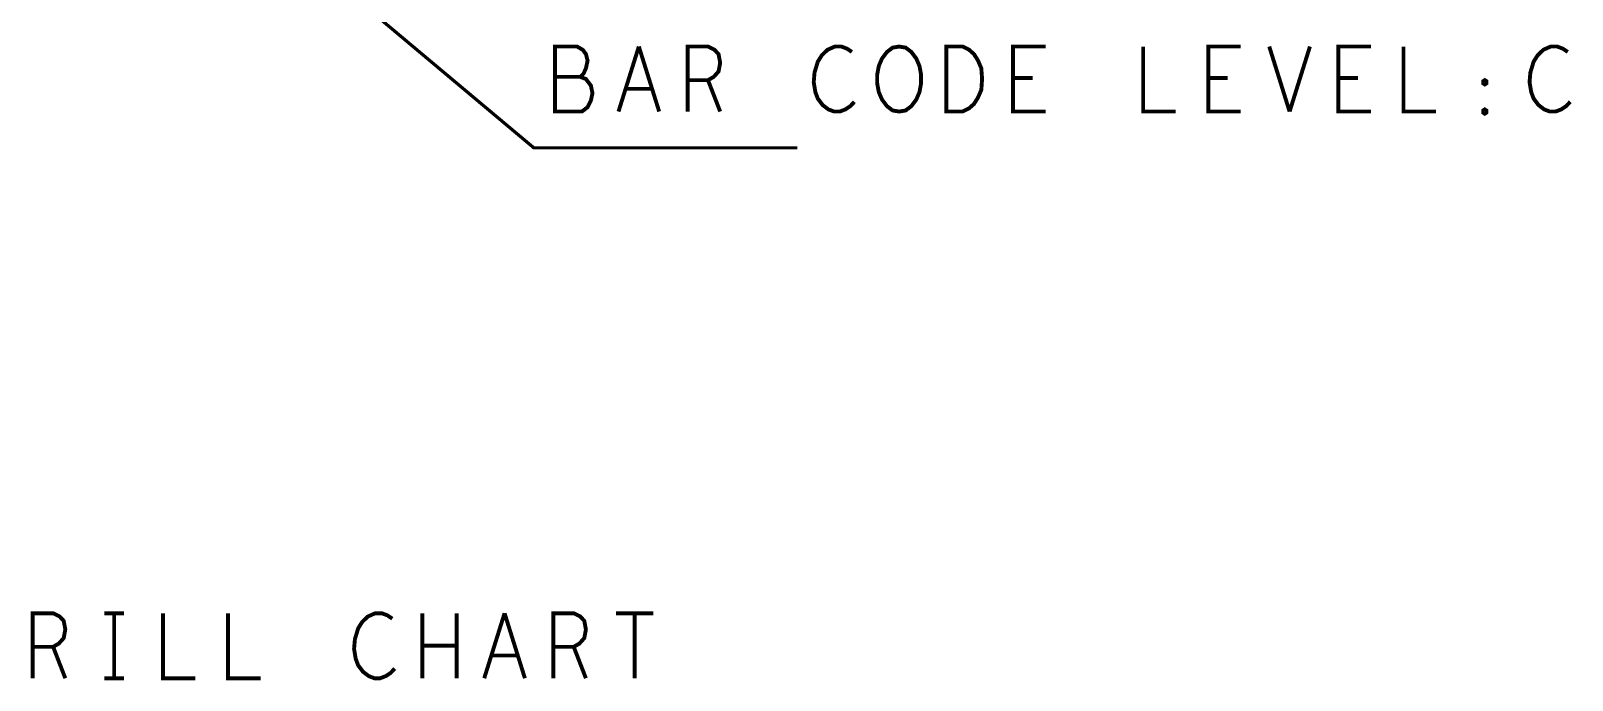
# Model space of a CAD drawing. Header units: millimetres. Extents: x 0 to 442, y 0 to 314.
# Drawn here: x 200 to 260.2, y 176.5 to 201.9 of the extents above; entities that cross this region are included whole.
import ezdxf

# ---------------------------------------------------------------- set-up
doc = ezdxf.new("R2010")
doc.units = ezdxf.units.MM
doc.header["$LTSCALE"] = 23.1
doc.layers.get('0').update_dxf_attribs({"linetype": 'CONTINUOUS'})

msp = doc.modelspace()

# ---------------------------------------------------------------- linework, layer by layer
for points, const_width in [([(209.969, 205.454), (219.638, 197.339), (229.916, 197.339)], 0.127), ([(221.449, 200.112), (221.576, 200.239), (221.671, 200.451), (221.735, 200.747), (221.671, 201.001), (221.544, 201.171), (221.322, 201.298), (220.465, 201.298), (220.465, 198.758), (221.512, 198.758), (221.735, 198.927), (221.862, 199.181), (221.925, 199.477), (221.862, 199.774), (221.671, 200.028), (221.449, 200.112), (220.465, 200.112)], 0.152), ([(222.941, 198.758), (223.735, 201.298)], 0.152), ([(223.735, 201.298), (224.529, 198.758)], 0.152), ([(225.64, 198.758), (225.64, 201.298), (226.434, 201.298), (226.688, 201.171), (226.846, 201.001), (226.91, 200.663), (226.846, 200.324), (226.656, 200.112), (226.434, 199.985), (225.64, 199.985)], 0.152), ([(232.053, 201.086), (231.863, 201.213), (231.641, 201.298), (231.387, 201.298), (231.101, 201.171), (230.879, 200.959), (230.72, 200.705), (230.593, 200.282), (230.561, 199.901), (230.625, 199.52), (230.72, 199.266), (230.91, 199.012), (231.133, 198.842), (231.355, 198.758), (231.577, 198.758), (231.799, 198.842), (231.99, 198.969), (232.149, 199.139)], 0.152), ([(239.61, 198.758), (238.34, 198.758), (238.34, 201.298), (239.61, 201.298)], 0.152), ([(243.42, 201.298), (243.42, 198.758), (244.69, 198.758)], 0.152), ([(247.23, 198.758), (245.96, 198.758), (245.96, 201.298), (247.23, 201.298)], 0.152), ([(248.341, 201.298), (249.135, 198.758)], 0.152), ([(249.135, 198.758), (249.929, 201.298)], 0.152), ([(252.31, 198.758), (251.04, 198.758), (251.04, 201.298), (252.31, 201.298)], 0.152), ([(253.58, 201.298), (253.58, 198.758), (254.85, 198.758)], 0.152), ([(259.993, 201.086), (259.803, 201.213), (259.581, 201.298), (259.327, 201.298), (259.041, 201.171), (258.819, 200.959), (258.66, 200.705), (258.533, 200.282), (258.501, 199.901), (258.565, 199.52), (258.66, 199.266), (258.85, 199.012), (259.073, 198.842), (259.295, 198.758), (259.517, 198.758), (259.739, 198.842), (259.93, 198.969), (260.089, 199.139)], 0.152), ([(226.434, 199.985), (226.91, 198.758)], 0.152), ([(239.102, 200.07), (238.34, 200.07)], 0.152), ([(246.722, 200.07), (245.96, 200.07)], 0.152), ([(251.802, 200.07), (251.04, 200.07)], 0.152), ([(224.243, 199.647), (223.227, 199.647)], 0.152), ([(200.079, 176.619), (200.079, 179.159), (200.873, 179.159), (201.127, 179.032), (201.286, 178.863), (201.349, 178.524), (201.286, 178.186), (201.095, 177.974), (200.873, 177.847), (200.079, 177.847)], 0.152), ([(202.873, 179.159), (203.635, 179.159)], 0.152), ([(203.254, 179.159), (203.254, 176.619)], 0.152), ([(205.159, 179.159), (205.159, 176.619), (206.429, 176.619)], 0.152), ([(207.699, 179.159), (207.699, 176.619), (208.969, 176.619)], 0.152), ([(214.113, 178.948), (213.922, 179.075), (213.7, 179.159), (213.446, 179.159), (213.16, 179.032), (212.938, 178.821), (212.779, 178.567), (212.652, 178.143), (212.62, 177.762), (212.684, 177.381), (212.779, 177.127), (212.97, 176.873), (213.192, 176.704), (213.414, 176.619), (213.636, 176.619), (213.859, 176.704), (214.049, 176.831), (214.208, 177)], 0.152), ([(215.287, 176.619), (215.287, 179.159)], 0.152), ([(216.621, 179.159), (216.621, 176.619)], 0.152), ([(217.7, 176.619), (218.494, 179.159)], 0.152), ([(218.494, 179.159), (219.288, 176.619)], 0.152), ([(220.399, 176.619), (220.399, 179.159), (221.193, 179.159), (221.447, 179.032), (221.606, 178.863), (221.669, 178.524), (221.606, 178.186), (221.415, 177.974), (221.193, 177.847), (220.399, 177.847)], 0.152), ([(222.844, 179.159), (224.304, 179.159)], 0.152), ([(223.574, 179.159), (223.574, 176.619)], 0.152), ([(200.873, 177.847), (201.349, 176.619)], 0.152), ([(216.621, 177.889), (215.287, 177.889)], 0.152), ([(219.002, 177.508), (217.986, 177.508)], 0.152), ([(221.193, 177.847), (221.669, 176.619)], 0.152), ([(202.873, 176.619), (203.635, 176.619)], 0.152)]:
    msp.add_lwpolyline(points, dxfattribs=dict(const_width=const_width))
at = {"const_width": 0.152}
for points in [[(233.895, 198.758), (233.641, 198.8), (233.419, 198.969), (233.228, 199.223), (233.101, 199.52), (233.038, 199.858), (233.038, 200.197), (233.101, 200.536), (233.228, 200.832), (233.419, 201.086), (233.641, 201.255), (233.895, 201.298), (234.149, 201.255), (234.371, 201.086), (234.562, 200.832), (234.689, 200.536), (234.752, 200.197), (234.752, 199.858), (234.689, 199.52), (234.562, 199.223), (234.371, 198.969), (234.149, 198.8)], [(235.736, 198.758), (235.736, 201.298), (236.371, 201.298), (236.625, 201.171), (236.816, 201.001), (236.975, 200.747), (237.102, 200.451), (237.133, 200.028), (237.102, 199.604), (236.975, 199.308), (236.816, 199.054), (236.625, 198.885), (236.371, 198.758)], [(256.755, 199.816), (256.691, 199.858), (256.691, 199.943), (256.755, 199.985), (256.818, 199.943), (256.818, 199.858)], [(256.755, 198.673), (256.691, 198.715), (256.691, 198.8), (256.755, 198.842), (256.818, 198.8), (256.818, 198.715)]]:
    msp.add_lwpolyline(points, close=True, dxfattribs=at)

doc.saveas('drawing.dxf')
